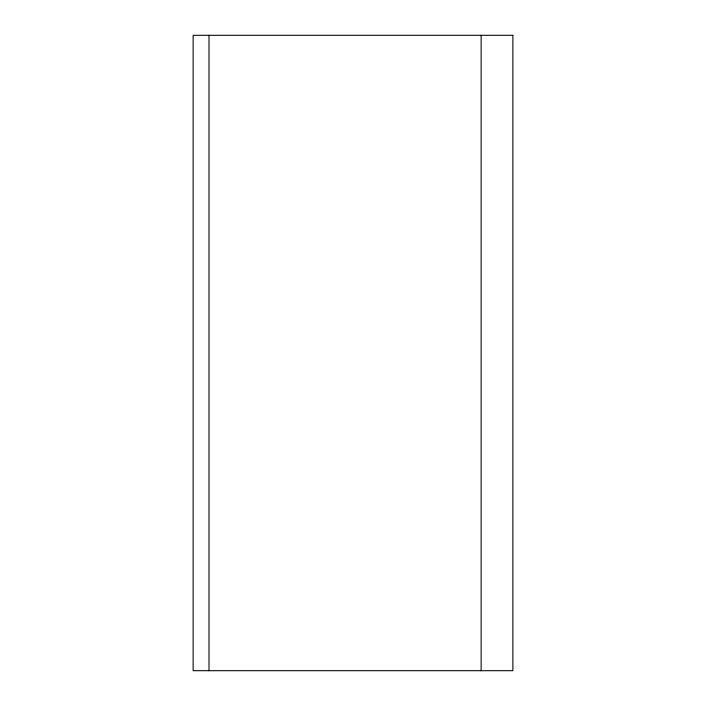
<?xml version="1.0" encoding="UTF-8"?>
<svg xmlns="http://www.w3.org/2000/svg" width="706" height="706" viewBox="0 0 706 706"><rect width="100%" height="100%" fill="white"/><g stroke="black" fill="none" stroke-linecap="round" stroke-linejoin="round"><path stroke-width="1.06" d="M481.13 35.3L481.13 670.7M209.002 35.3L209.002 670.7M512.874 35.3L193.126 35.3L193.126 670.7L512.874 670.7L512.874 35.3"/></g></svg>
